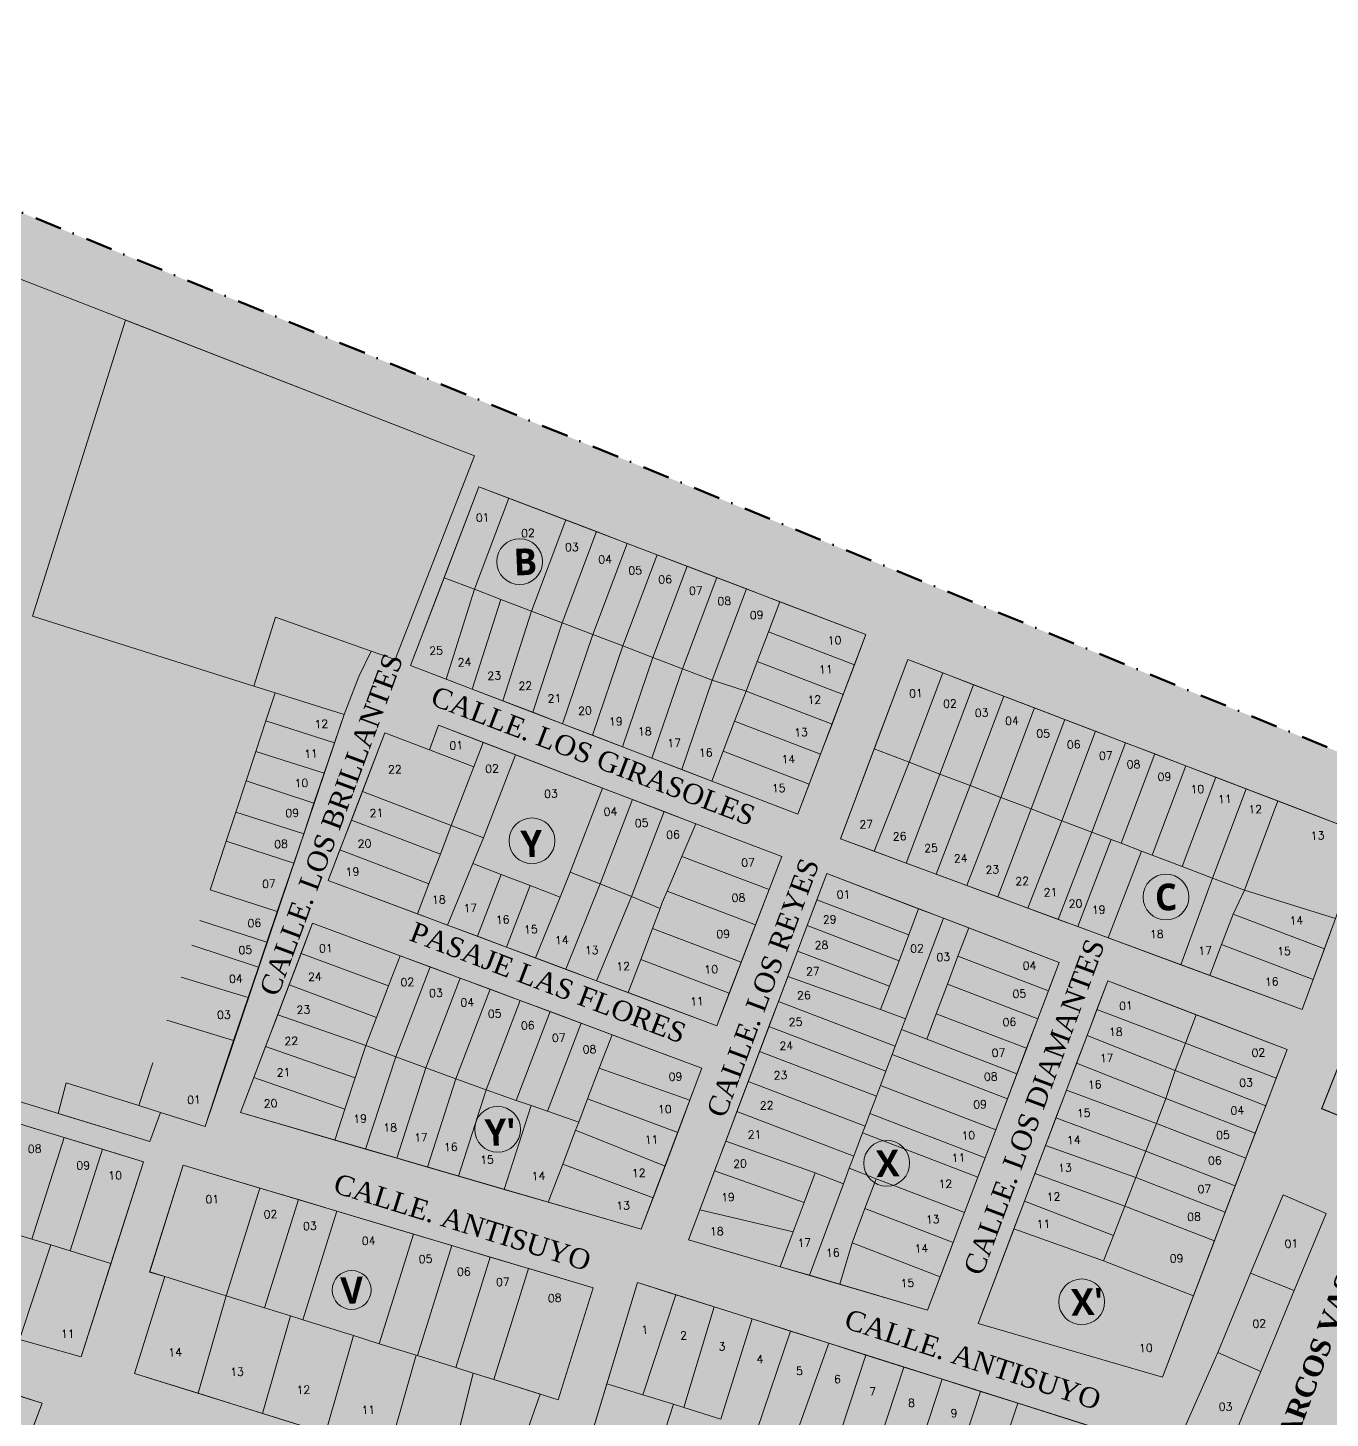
# Model space of a CAD drawing. Header units: millimetres. Extents: x -12449005 to 6504000, y 604360 to 27735491.
# Drawn here: x 712895.5 to 713139.6, y 9106885.8 to 9107146.5 of the extents above; entities that cross this region are included whole.
import ezdxf
from ezdxf.enums import TextEntityAlignment as Align

# ---------------------------------------------------------------- set-up
doc = ezdxf.new("R2010")
doc.units = ezdxf.units.MM
doc.header["$MEASUREMENT"] = 0
doc.header["$PDMODE"] = 3
doc.header["$PDSIZE"] = 0.5
doc.linetypes.add('DASHDOTX2', pattern=[50.8, 25.4, -12.7, 0, -12.7])
doc.linetypes.add('HIDDEN', pattern=[9.525, 6.35, -3.175])
doc.layers.get('0').update_dxf_attribs({"lineweight": 15})
for name, color, linetype in [('_CALLES', 251, 'Continuous'), ('_LOTE_INFORMAL', 7, 'Continuous'), ('_LOTE_TEX_NUMLOT_INFORMAL', 251, 'Continuous'), ('_MANZANA_TEX_LETMAN_INFORMAL', 133, 'Continuous'), ('NUEVA ESPERANZA II', 160, 'Continuous')]:
    doc.layers.add(name, color=color, linetype=linetype)
for name, color, linetype, lineweight in [('A_LIMITES SECTORES', 1, 'DASHDOTX2', 50), ('JL - LOTE PRESCRITO', 190, 'Continuous', 30), ('JL - LOTES EXCEPTUADO', 33, 'Continuous', 30)]:
    doc.layers.add(name, color=color, linetype=linetype, lineweight=lineweight)
doc.styles.add('cota100', font='trebuc.ttf')
doc.styles.add('ROMANS', font='romans.shx')
doc.styles.get("Standard").update_dxf_attribs({"font": 'arial.ttf'})
doc.dimstyles.new('COTA _100', dxfattribs={"dimscale": 1.26, "dimtxt": 0.95, "dimasz": 0.04, "dimexe": 0.06, "dimexo": 0.1, "dimgap": 0.04, "dimtad": 0, "dimzin": 1, "dimdsep": 46, "dimtxsty": 'cota100', "dimblk": 'ARCHTICK', "dimcen": 0.09, "dimdle": 0.06, "dimse1": 1, "dimse2": 1, "dimsd1": 1, "dimsd2": 1, "dimclrd": 256, "dimclre": 178, "dimclrt": 7, "dimaunit": 1, "dimadec": 3, "dimazin": 0, "dimtfac": 1, "dimtmove": 2, "dimatfit": 2, "dimldrblk": 'ARCHTICK', "dimfxl": 1, "dimarcsym": 0})

# ---------------------------------------------------------------- blocks, each defined once
blk = doc.blocks.new('*D51')
at = {"layer": 'DEFPOINTS', "color": 0, "ltscale": 0.3, "transparency": 16777216}
for p in [(711798.11, 9107297.2, 0), (638644.95, 8884680.95), (638646.1, 8884680.58, 0)]:
    blk.add_point(p, dxfattribs=at)
at = {"layer": 'JL - LOTE PRESCRITO', "color": 7, "ltscale": 0.3, "transparency": 16777216, "insert": (1552507.84, 18611954.35), "char_height": 1.425, "attachment_point": 5, "rotation": 71.8094, "style": 'cota100'}
blk.add_mtext('234327.50', dxfattribs=at)
blk = doc.blocks.new('_ARCHTICK')
at = {"color": 0, "linetype": 'ByBlock', "const_width": 0.15}
blk.add_lwpolyline([(-0.5, -0.5), (0.5, 0.5)], dxfattribs=at)
blk = doc.blocks.new('*D53')
at = {"layer": 'DEFPOINTS', "color": 0, "ltscale": 0.3, "transparency": 16777216}
for p in [(711952.33, 9107351.33, 0), (711966.31, 9107342.82), (711965.47, 9107341.68, 0)]:
    blk.add_point(p, dxfattribs=at)
at = {"layer": 'JL - LOTE PRESCRITO', "color": 7, "ltscale": 0.3, "transparency": 16777216, "insert": (6503997.51, 4786217.92), "char_height": 1.425, "attachment_point": 5, "rotation": 323.7083, "style": 'cota100'}
blk.add_mtext('16.31', dxfattribs=at)
blk = doc.blocks.new('*D73')
at = {"layer": 'DEFPOINTS', "color": 0, "linetype": 'HIDDEN', "ltscale": 0.3, "transparency": 16777216}
for p in [(712012.2, 9107605.85, 0), (712011.73, 9107605.05, 0), (4170697.19, 7066169.49, 0)]:
    blk.add_point(p, dxfattribs=at)
at = {"layer": 'NUEVA ESPERANZA II', "color": 7, "linetype": 'HIDDEN', "lineweight": 0, "ltscale": 0.3, "transparency": 16777216, "insert": (2441354.93, 8086888.07, 0), "char_height": 1.197, "attachment_point": 5, "rotation": 329.4494, "style": 'cota100'}
blk.add_mtext('4016212.68', dxfattribs=at)
blk = doc.blocks.new('*D76')
at = {"layer": 'DEFPOINTS', "color": 0, "linetype": 'HIDDEN', "ltscale": 0.3, "transparency": 16777216}
for p in [(712060.23, 9107364.32, 0), (4611601.67, 6212855.42, 0), (4611601.15, 6212854.71, 0)]:
    blk.add_point(p, dxfattribs=at)
at = {"layer": 'NUEVA ESPERANZA II', "color": 7, "linetype": 'HIDDEN', "lineweight": 0, "ltscale": 0.3, "transparency": 16777216, "insert": (2661831.21, 7660110.22, 0), "char_height": 1.197, "attachment_point": 5, "rotation": 323.4146, "style": 'cota100'}
blk.add_mtext('4856398.38', dxfattribs=at)
blk = doc.blocks.new('*D277')
at = {"layer": 'DEFPOINTS', "color": 0, "ltscale": 0.3, "transparency": 16777216}
for p in [(5920851.92, 23470790.36), (5920853.1, 23470789.93, 0), (712025.22, 9107418.43, 0)]:
    blk.add_point(p, dxfattribs=at)
at = {"layer": 'JL - LOTES EXCEPTUADO', "color": 7, "ltscale": 0.3, "transparency": 16777216, "insert": (-3004046.3, 604365.52), "char_height": 1.425, "attachment_point": 5, "rotation": 70.067, "style": 'cota100'}
blk.add_mtext('15278688.71', dxfattribs=at)

msp = doc.modelspace()

# ---------------------------------------------------------------- hatches: boundary and pattern name
at = {"true_color": 0x474f51, "transparency": 33554534}
h = msp.add_hatch(color=251, dxfattribs=at)
h.dxf.hatch_style = 1
h.paths.add_polyline_path([(712887.487, 9107114.643), (712846.745, 9107131.336), (712752.994, 9106781.896), (713120.298, 9106666.779), (713234.294, 9106619.509), (713306.76, 9106788.635), (713529.82, 9106696.084), (713599.427, 9106823.03)])

# ---------------------------------------------------------------- linework, layer by layer
at = {"lineweight": 15}
for points in [[(712829.466, 9106920.573), (712804.238, 9106929.006), (712847.87, 9107117.374), (712979.28, 9107066.261), (712964.352, 9107028.096), (712959.87, 9107029.668), (712957.601, 9107024.861), (712954.799, 9107017.738), (712928.769, 9106940.549), (712920.381, 9106943.182), (712918.401, 9106937.736), (712844.737, 9106960.27), (712843.935, 9106956.332)], [(712843.935, 9106956.332), (712917.184, 9106933.926), (712905.508, 9106897.344), (712893.953, 9106900.621), (712869.592, 9106908.147), (712863.888, 9106909.996), (712829.466, 9106920.573)], [(713086.573, 9106842.759), (713084.822, 9106837.157), (713099.898, 9106830.701), (713105.747, 9106844.078), (713108.838, 9106851.579), (713112.264, 9106859.76), (713113.484, 9106863.11), (713119.936, 9106878.4), (713126.618, 9106894.574), (713132.851, 9106909.797), (713138.856, 9106924.195), (713130.804, 9106927.745), (713124.663, 9106913.02), (713118.583, 9106898.162), (713111.214, 9106881.501), (713103.224, 9106884.342), (713102.443, 9106881.882), (713098.005, 9106868.332)], [(713098.005, 9106868.332), (713102.424, 9106881.888), (713009.807, 9106911.285), (712997.818, 9106871.608), (713044.679, 9106858.491), (713064.128, 9106852.668), (713064.505, 9106854.105), (713071.149, 9106852.242), (713070.22, 9106849.187), (713075.244, 9106847.492), (713075.503, 9106848.174), (713082.505, 9106845.735), (713082.188, 9106844.284), (713086.573, 9106842.759)]]:
    msp.add_lwpolyline(points, dxfattribs=at)
for points in [[(713052.614, 9107032.75), (712980.081, 9107060.467), (712967.282, 9107026.972), (713039.866, 9106999.111)], [(713060.493, 9107028.054), (713047.827, 9106994.461), (713134.392, 9106962.457), (713146.366, 9106995.238)], [(713003.943, 9107003.711), (712972.513, 9107015.742), (712970.826, 9107011.141), (712962.449, 9107014.347), (712951.849, 9106986.656), (713024.676, 9106959.427), (713036.827, 9106991.172), (713021.238, 9106997.09)], [(713045.256, 9106987.952), (713019.375, 9106919.31), (713064.169, 9106906.111), (713088.824, 9106971.304)], [(713156.193, 9106989.787), (713164.123, 9106986.381), (713152.099, 9106956.596), (713146.286, 9106940.543), (713138.01, 9106943.816)], [(713021.879, 9106951.462), (712948.89, 9106978.647), (712935.387, 9106943.127), (713010.492, 9106921.262)], [(713131.55, 9106954.978), (713097.921, 9106967.828), (713073.625, 9106903.572), (713108.203, 9106893.542)], [(713001.482, 9106910.268), (712924.625, 9106933.314), (712918.357, 9106913.242), (712921.221, 9106912.397), (712915.541, 9106894.246), (712985.242, 9106872.47), (712991.58, 9106890.339), (712994.917, 9106889.28)], [(712827.395, 9106910.663), (712898.217, 9106888.696), (712884.834, 9106853.292), (712814.063, 9106876.086), (712819.856, 9106893.55)]]:
    msp.add_lwpolyline(points, close=True, dxfattribs=at)
for centre, radius in [((712987.712, 9107046.425), 4.294), ((712990.016, 9106994.087), 4.294), ((713108.846, 9106983.542), 4.294), ((712983.591, 9106939.996), 4.294), ((713056.515, 9106933.643), 4.294), ((712956.236, 9106909.878), 3.648), ((713093.056, 9106907.666), 4.294)]:
    msp.add_circle(centre, radius)
at = {"layer": '_LOTE_INFORMAL', "lineweight": 15}
for points in [[(712959.87, 9107029.668), (712964.352, 9107028.096), (712979.28, 9107066.261), (712913.837, 9107091.715), (712896.403, 9107036.186), (712937.872, 9107023.086)], [(712985.686, 9107058.326), (712980.081, 9107060.467), (712973.564, 9107043.412)], [(712985.686, 9107058.326), (712979.249, 9107041.24)], [(712996.388, 9107054.236), (712985.686, 9107058.326)], [(712996.388, 9107054.236), (712989.95, 9107037.15)], [(713002.126, 9107052.044), (712996.388, 9107054.236)], [(713002.126, 9107052.044), (712995.689, 9107034.958)], [(713007.885, 9107049.842), (713002.126, 9107052.044)], [(713001.448, 9107032.756), (713007.885, 9107049.842)], [(713007.059, 9107030.613), (713013.496, 9107047.699)], [(713013.496, 9107047.699), (713007.885, 9107049.842)], [(713019.101, 9107045.557), (713013.496, 9107047.699)], [(713019.101, 9107045.557), (713012.664, 9107028.471)], [(713024.649, 9107043.436), (713019.101, 9107045.557)], [(712973.564, 9107043.412), (712967.282, 9107026.972), (712973.927, 9107024.421)], [(712973.564, 9107043.412), (712979.249, 9107041.24)], [(713024.649, 9107043.436), (713018.212, 9107026.35)], [(713030.254, 9107041.295), (713024.649, 9107043.436)], [(712973.927, 9107024.421), (712979.249, 9107041.24)], [(712979.249, 9107041.24), (712984.206, 9107039.345)], [(713030.254, 9107041.295), (713023.818, 9107024.208)], [(713036.5, 9107038.908), (713030.254, 9107041.295)], [(712978.828, 9107022.54), (712984.206, 9107039.345)], [(712984.206, 9107039.345), (712989.95, 9107037.15)], [(712989.95, 9107037.15), (712984.57, 9107020.336)], [(712989.95, 9107037.15), (712995.689, 9107034.958)], [(713034.344, 9107033.266), (713036.5, 9107038.908)], [(713036.5, 9107038.908), (713052.614, 9107032.75), (713050.474, 9107027.102)], [(712959.87, 9107029.668), (712941.954, 9107035.994), (712937.872, 9107023.086)], [(712990.171, 9107018.186), (712995.689, 9107034.958)], [(712995.689, 9107034.958), (713001.448, 9107032.756)], [(713001.448, 9107032.756), (712995.773, 9107016.035)], [(713007.059, 9107030.613), (713001.448, 9107032.756)], [(713034.344, 9107033.266), (713032.235, 9107027.698)], [(713034.344, 9107033.266), (713050.474, 9107027.102)], [(712954.799, 9107017.738), (712957.601, 9107024.861), (712959.87, 9107029.668)], [(713001.374, 9107013.885), (713007.059, 9107030.613)], [(713007.059, 9107030.613), (713012.664, 9107028.471)], [(713006.976, 9107011.735), (713012.664, 9107028.471)], [(713012.664, 9107028.471), (713018.212, 9107026.35)], [(713032.235, 9107027.698), (713030.157, 9107022.122)], [(713032.235, 9107027.698), (713048.364, 9107021.534)], [(713048.364, 9107021.534), (713050.474, 9107027.102)], [(713067.032, 9107025.555), (713060.493, 9107028.054), (713054.178, 9107011.305)], [(712973.927, 9107024.421), (712978.828, 9107022.54)], [(713012.512, 9107009.61), (713018.212, 9107026.35)], [(713018.113, 9107007.46), (713023.818, 9107024.208)], [(713018.212, 9107026.35), (713023.818, 9107024.208)], [(713023.818, 9107024.208), (713030.157, 9107022.122)], [(713060.717, 9107008.806), (713067.032, 9107025.555)], [(713072.777, 9107023.36), (713067.032, 9107025.555)], [(712941.888, 9107021.817), (712937.872, 9107023.086)], [(712940.149, 9107016.556), (712941.888, 9107021.817)], [(712954.799, 9107017.738), (712941.888, 9107021.817)], [(712978.828, 9107022.54), (712984.57, 9107020.336)], [(713028.005, 9107016.49), (713030.157, 9107022.122)], [(713046.255, 9107015.971), (713030.157, 9107022.122)], [(713046.255, 9107015.971), (713048.364, 9107021.534)], [(713066.461, 9107006.611), (713072.777, 9107023.36)], [(713078.475, 9107021.182), (713072.777, 9107023.36)], [(712984.57, 9107020.336), (712990.171, 9107018.186)], [(713078.475, 9107021.182), (713072.159, 9107004.433)], [(713077.904, 9107002.238), (713084.219, 9107018.987)], [(713084.219, 9107018.987), (713078.475, 9107021.182)], [(713089.918, 9107016.809), (713084.219, 9107018.987)], [(712938.259, 9107010.838), (712940.149, 9107016.556)], [(712953.018, 9107012.482), (712940.149, 9107016.556)], [(712953.018, 9107012.482), (712954.799, 9107017.738)], [(712990.171, 9107018.186), (712995.773, 9107016.035)], [(713028.005, 9107016.49), (713025.879, 9107010.879)], [(713028.005, 9107016.49), (713044.118, 9107010.332)], [(713089.918, 9107016.809), (713083.602, 9107000.06)], [(713095.662, 9107014.614), (713089.918, 9107016.809)], [(712958.238, 9107003.346), (712962.449, 9107014.347), (712970.826, 9107011.141)], [(712970.826, 9107011.141), (712972.513, 9107015.742), (712980.871, 9107012.542)], [(712995.773, 9107016.035), (713001.374, 9107013.885)], [(713001.374, 9107013.885), (713006.976, 9107011.735)], [(713044.118, 9107010.332), (713046.255, 9107015.971)], [(713089.347, 9106997.865), (713095.662, 9107014.614)], [(713101.267, 9107012.472), (713095.662, 9107014.614)], [(712951.093, 9107006.799), (712953.018, 9107012.482)], [(712970.826, 9107011.141), (712979.119, 9107007.966)], [(712979.119, 9107007.966), (712980.871, 9107012.542)], [(712986.904, 9107010.233), (712980.871, 9107012.542)], [(713006.976, 9107011.735), (713012.512, 9107009.61)], [(713054.178, 9107011.305), (713047.827, 9106994.461), (713054.127, 9106992.132)], [(713054.178, 9107011.305), (713060.717, 9107008.806)], [(713101.267, 9107012.472), (713094.952, 9106995.723)], [(713106.778, 9107010.366), (713101.267, 9107012.472)], [(712936.43, 9107005.306), (712938.259, 9107010.838)], [(712951.093, 9107006.799), (712938.259, 9107010.838)], [(712980.941, 9106994.655), (712986.904, 9107010.233)], [(713003.248, 9107003.977), (712986.904, 9107010.233)], [(713012.512, 9107009.61), (713018.113, 9107007.46)], [(713023.762, 9107005.292), (713025.879, 9107010.879)], [(713041.992, 9107004.721), (713025.879, 9107010.879)], [(713041.992, 9107004.721), (713044.118, 9107010.332)], [(713060.717, 9107008.806), (713054.127, 9106992.132)], [(713066.461, 9107006.611), (713060.717, 9107008.806)], [(713106.778, 9107010.366), (713100.463, 9106993.617)], [(713112.551, 9107008.16), (713106.778, 9107010.366)], [(712949.168, 9107001.116), (712951.093, 9107006.799)], [(712979.119, 9107007.966), (712974.908, 9106996.964)], [(713018.113, 9107007.46), (713023.762, 9107005.292)], [(713066.461, 9107006.611), (713060.13, 9106989.913)], [(713066.461, 9107006.611), (713072.159, 9107004.433)], [(713112.551, 9107008.16), (713106.236, 9106991.411)], [(713118.203, 9107006.001), (713111.887, 9106989.252)], [(713118.203, 9107006.001), (713112.551, 9107008.16)], [(713123.854, 9107003.841), (713118.203, 9107006.001)], [(712934.501, 9106999.468), (712936.43, 9107005.306)], [(712949.168, 9107001.116), (712936.43, 9107005.306)], [(712958.238, 9107003.346), (712956.179, 9106997.966)], [(712958.238, 9107003.346), (712974.908, 9106996.964)], [(713003.248, 9107003.977), (712997.206, 9106988.193)], [(713008.851, 9107001.832), (713003.248, 9107003.977)], [(713041.992, 9107004.721), (713039.866, 9106999.111), (713023.762, 9107005.292)], [(713072.159, 9107004.433), (713065.758, 9106987.832)], [(713077.904, 9107002.238), (713072.159, 9107004.433)], [(713117.548, 9106987.117), (713123.854, 9107003.841)], [(713129.833, 9107001.556), (713123.854, 9107003.841)], [(712947.234, 9106995.405), (712949.168, 9107001.116)], [(713008.851, 9107001.832), (713002.81, 9106986.048)], [(713014.782, 9106999.562), (713008.851, 9107001.832)], [(713077.904, 9107002.238), (713071.526, 9106985.699)], [(713077.904, 9107002.238), (713083.602, 9107000.06)], [(713129.833, 9107001.556), (713123.537, 9106984.859)], [(713129.833, 9107001.556), (713146.366, 9106995.238), (713140.636, 9106979.552)], [(712932.691, 9106993.993), (712934.501, 9106999.468)], [(712947.234, 9106995.405), (712934.501, 9106999.468)], [(712956.179, 9106997.966), (712954.041, 9106992.381)], [(712972.849, 9106991.585), (712956.179, 9106997.966)], [(713008.683, 9106983.629), (713014.782, 9106999.562)], [(713020.712, 9106997.291), (713014.782, 9106999.562)], [(713077.313, 9106983.56), (713083.602, 9107000.06)], [(713083.602, 9107000.06), (713089.347, 9106997.865)], [(712945.376, 9106989.921), (712947.234, 9106995.405)], [(712972.849, 9106991.585), (712974.908, 9106996.964)], [(712974.908, 9106996.964), (712980.941, 9106994.655)], [(713018.111, 9106991.175), (713020.712, 9106997.291)], [(713020.712, 9106997.291), (713036.827, 9106991.172), (713034.453, 9106984.97)], [(713082.988, 9106981.462), (713089.347, 9106997.865)], [(713094.952, 9106995.723), (713088.662, 9106979.364)], [(713089.347, 9106997.865), (713094.952, 9106995.723)], [(713094.952, 9106995.723), (713098.595, 9106994.331)], [(712929.68, 9106984.885), (712932.691, 9106993.993)], [(712945.376, 9106989.921), (712932.691, 9106993.993)], [(712978.943, 9106989.814), (712980.941, 9106994.655)], [(713092.32, 9106978.011), (713098.595, 9106994.331)], [(713098.595, 9106994.331), (713100.463, 9106993.617)], [(713104.292, 9106992.154), (713100.463, 9106993.617)], [(712954.041, 9106992.381), (712951.849, 9106986.656), (712968.569, 9106980.405)], [(712954.041, 9106992.381), (712970.711, 9106986)], [(712970.711, 9106986), (712972.849, 9106991.585)], [(713015.338, 9106984.655), (713018.111, 9106991.175)], [(713034.453, 9106984.97), (713018.111, 9106991.175)], [(713054.127, 9106992.132), (713060.13, 9106989.913)], [(713104.292, 9106992.154), (713098.042, 9106975.896)], [(713104.292, 9106992.154), (713106.236, 9106991.411)], [(713111.887, 9106989.252), (713106.236, 9106991.411)], [(712942.297, 9106980.828), (712945.376, 9106989.921)], [(712974.191, 9106978.303), (712978.943, 9106989.814)], [(712978.943, 9106989.814), (712984.243, 9106987.785)], [(712984.243, 9106987.785), (712979.809, 9106976.202)], [(712984.243, 9106987.785), (712989.66, 9106985.712)], [(712997.206, 9106988.193), (712995.316, 9106983.547)], [(712997.206, 9106988.193), (713002.81, 9106986.048)], [(713043.407, 9106983.049), (713045.256, 9106987.952), (713062.491, 9106981.366)], [(713060.13, 9106989.913), (713065.758, 9106987.832)], [(713065.758, 9106987.832), (713071.526, 9106985.699)], [(713111.887, 9106989.252), (713117.548, 9106987.117)], [(712968.569, 9106980.405), (712970.711, 9106986)], [(712985.242, 9106974.171), (712989.66, 9106985.712)], [(712995.316, 9106983.547), (712989.66, 9106985.712)], [(712996.351, 9106970.018), (713002.81, 9106986.048)], [(713002.81, 9106986.048), (713008.683, 9106983.629)], [(713031.922, 9106978.358), (713034.453, 9106984.97)], [(713071.526, 9106985.699), (713077.313, 9106983.56)], [(713111.643, 9106970.867), (713117.548, 9106987.117)], [(713117.548, 9106987.117), (713123.537, 9106984.859)], [(712942.297, 9106980.828), (712929.68, 9106984.885)], [(712990.675, 9106972.14), (712995.316, 9106983.547)], [(713008.683, 9106983.629), (713002.102, 9106967.867)], [(713014.027, 9106981.427), (713008.683, 9106983.629)], [(713014.027, 9106981.427), (713014.424, 9106982.505), (713015.338, 9106984.655)], [(713031.922, 9106978.358), (713015.338, 9106984.655)], [(713043.407, 9106983.049), (713041.58, 9106978.202)], [(713043.407, 9106983.049), (713060.642, 9106976.463)], [(713077.313, 9106983.56), (713082.988, 9106981.462)], [(713123.537, 9106984.859), (713121.449, 9106980.355)], [(713140.636, 9106979.552), (713123.537, 9106984.859)], [(712940.352, 9106975.089), (712942.297, 9106980.828)], [(712968.569, 9106980.405), (712974.191, 9106978.303)], [(713012.626, 9106977.619), (713014.027, 9106981.427)], [(713062.491, 9106981.366), (713060.642, 9106976.463)], [(713067.161, 9106979.582), (713062.491, 9106981.366)], [(713082.988, 9106981.462), (713088.662, 9106979.364)], [(713121.449, 9106980.355), (713119.272, 9106974.657)], [(713121.449, 9106980.355), (713138.543, 9106973.822)], [(712940.352, 9106975.089), (712927.791, 9106979.169)], [(712965.288, 9106972.539), (712948.89, 9106978.647), (712946.74, 9106972.992)], [(712974.191, 9106978.303), (712979.809, 9106976.202)], [(713010.409, 9106971.829), (713012.61, 9106977.625), (713012.626, 9106977.619)], [(713029.227, 9106971.316), (713012.626, 9106977.619)], [(713029.227, 9106971.316), (713031.922, 9106978.358)], [(713041.58, 9106978.202), (713039.781, 9106973.43)], [(713041.58, 9106978.202), (713058.815, 9106971.616)], [(713067.161, 9106979.582), (713060.042, 9106960.699)], [(713071.879, 9106977.779), (713067.161, 9106979.582)], [(713071.879, 9106977.779), (713069.868, 9106972.446)], [(713086.808, 9106965.973), (713088.824, 9106971.304), (713071.879, 9106977.779)], [(713088.662, 9106979.364), (713092.32, 9106978.011)], [(713092.32, 9106978.011), (713098.042, 9106975.896)], [(713138.543, 9106973.822), (713140.636, 9106979.552)], [(712938.758, 9106970.381), (712926.26, 9106974.537)], [(712938.758, 9106970.381), (712940.352, 9106975.089)], [(712979.809, 9106976.202), (712985.242, 9106974.171)], [(713060.642, 9106976.463), (713058.815, 9106971.616)], [(713098.042, 9106975.896), (713111.643, 9106970.867)], [(713117.059, 9106968.865), (713119.272, 9106974.657)], [(713119.272, 9106974.657), (713136.45, 9106968.092)], [(712946.74, 9106972.992), (712944.501, 9106967.103)], [(712946.74, 9106972.992), (712963.139, 9106966.884)], [(712965.288, 9106972.539), (712963.139, 9106966.884)], [(712970.911, 9106970.445), (712965.288, 9106972.539)], [(712985.242, 9106974.171), (712990.675, 9106972.14)], [(712990.675, 9106972.14), (712996.351, 9106970.018)], [(713039.781, 9106973.43), (713037.971, 9106968.63)], [(713039.781, 9106973.43), (713057.015, 9106966.844)], [(713069.868, 9106972.446), (713067.892, 9106967.206)], [(713069.868, 9106972.446), (713086.808, 9106965.973)], [(713136.45, 9106968.092), (713138.543, 9106973.822)], [(712936.833, 9106964.698), (712938.758, 9106970.381)], [(712964.515, 9106953.62), (712970.911, 9106970.445)], [(712976.534, 9106968.351), (712970.911, 9106970.445)], [(713002.102, 9106967.867), (712996.351, 9106970.018)], [(713008.059, 9106965.64), (713010.409, 9106971.829)], [(713027.01, 9106965.526), (713010.409, 9106971.829)], [(713027.01, 9106965.526), (713029.227, 9106971.316)], [(713057.015, 9106966.844), (713058.815, 9106971.616)], [(713111.643, 9106970.867), (713117.059, 9106968.865)], [(712936.833, 9106964.698), (712924.269, 9106968.512)], [(712944.501, 9106967.103), (712942.369, 9106961.495)], [(712944.501, 9106967.103), (712960.9, 9106960.995)], [(712960.9, 9106960.995), (712963.139, 9106966.884)], [(712970.138, 9106951.526), (712976.534, 9106968.351)], [(712982.156, 9106966.257), (712976.534, 9106968.351)], [(713002.102, 9106967.867), (713008.059, 9106965.64)], [(713037.971, 9106968.63), (713036.207, 9106963.951)], [(713055.371, 9106962.484), (713037.971, 9106968.63)], [(713057.015, 9106966.844), (713055.371, 9106962.484)], [(713067.892, 9106967.206), (713065.8, 9106961.657)], [(713084.827, 9106960.735), (713067.892, 9106967.206)], [(713114.502, 9106961.493), (713097.931, 9106967.825), (713095.915, 9106962.493)], [(713136.45, 9106968.092), (713134.392, 9106962.457), (713117.059, 9106968.865)], [(712934.106, 9106956.648), (712936.833, 9106964.698)], [(712975.774, 9106949.468), (712982.156, 9106966.257)], [(712987.779, 9106964.162), (712981.411, 9106947.41)], [(712987.779, 9106964.162), (712982.156, 9106966.257)], [(712993.402, 9106962.068), (712987.779, 9106964.162)], [(713027.01, 9106965.526), (713024.676, 9106959.427), (713008.059, 9106965.64)], [(713084.827, 9106960.735), (713086.808, 9106965.973)], [(712942.369, 9106961.495), (712940.095, 9106955.512)], [(712942.369, 9106961.495), (712958.893, 9106955.714)], [(712993.402, 9106962.068), (712987.077, 9106945.43)], [(712999.212, 9106959.904), (712993.402, 9106962.068)], [(713036.207, 9106963.951), (713034.443, 9106959.273)], [(713036.207, 9106963.951), (713058.112, 9106955.581)], [(713055.371, 9106962.484), (713060.042, 9106960.699)], [(713065.8, 9106961.657), (713064.009, 9106956.907)], [(713065.8, 9106961.657), (713082.729, 9106955.188)], [(713095.915, 9106962.493), (713094.052, 9106957.568)], [(713112.486, 9106956.161), (713095.915, 9106962.493)], [(713114.502, 9106961.493), (713112.486, 9106956.161)], [(713129.497, 9106949.575), (713131.55, 9106954.978), (713114.502, 9106961.493)], [(712934.106, 9106956.648), (712921.604, 9106960.45)], [(712960.9, 9106960.995), (712958.893, 9106955.714)], [(712999.212, 9106959.904), (712992.931, 9106943.384)], [(713005.022, 9106957.74), (712999.212, 9106959.904)], [(713034.443, 9106959.273), (713032.668, 9106954.566)], [(713034.443, 9106959.273), (713056.348, 9106950.902)], [(713060.042, 9106960.699), (713059.294, 9106958.716)], [(713082.729, 9106955.188), (713084.827, 9106960.735)], [(713144.287, 9106959.686), (713138.038, 9106943.887), (713146.286, 9106940.543), (713152.099, 9106956.596)], [(712931.408, 9106948.587), (712934.106, 9106956.648)], [(713002.626, 9106951.439), (713005.022, 9106957.74)], [(713019.63, 9106945.496), (713021.879, 9106951.462), (713005.022, 9106957.74)], [(713059.294, 9106958.716), (713058.112, 9106955.581)], [(713064.009, 9106956.907), (713059.294, 9106958.716)], [(713064.009, 9106956.907), (713080.925, 9106950.418)], [(713094.052, 9106957.568), (713092.107, 9106952.423)], [(713094.052, 9106957.568), (713110.566, 9106951.007)], [(712940.095, 9106955.512), (712937.899, 9106949.736)], [(712940.095, 9106955.512), (712956.895, 9106949.635)], [(712956.895, 9106949.635), (712958.893, 9106955.714)], [(712958.893, 9106955.714), (712964.515, 9106953.62)], [(713032.668, 9106954.566), (713030.551, 9106948.952)], [(713032.668, 9106954.566), (713054.573, 9106946.196)], [(713056.348, 9106950.902), (713057.533, 9106954.045)], [(713058.112, 9106955.581), (713057.533, 9106954.045)], [(713057.533, 9106954.045), (713079.157, 9106945.741)], [(713080.925, 9106950.418), (713082.729, 9106955.188)], [(713110.566, 9106951.007), (713112.486, 9106956.161)], [(713129.497, 9106949.575), (713112.486, 9106956.161)], [(712916.318, 9106944.457), (712918.973, 9106952.489)], [(712964.515, 9106953.62), (712958.845, 9106936.298)], [(712970.138, 9106951.526), (712964.515, 9106953.62)], [(712970.138, 9106951.526), (712964.702, 9106934.592)], [(712970.138, 9106951.526), (712975.774, 9106949.468)], [(713002.626, 9106951.439), (713000.447, 9106945.705)], [(713019.63, 9106945.496), (713002.626, 9106951.439)], [(713092.107, 9106952.423), (713090.197, 9106947.372)], [(713108.796, 9106945.773), (713092.107, 9106952.423)], [(712920.381, 9106943.182), (712918.401, 9106937.736), (712901.198, 9106942.997), (712902.73, 9106948.72), (712916.318, 9106944.457)], [(712920.381, 9106943.182), (712928.769, 9106940.549), (712931.408, 9106948.587)], [(712953.065, 9106937.98), (712935.387, 9106943.127), (712937.899, 9106949.736)], [(712937.899, 9106949.736), (712954.966, 9106943.765)], [(712954.966, 9106943.765), (712956.895, 9106949.635)], [(712975.774, 9106949.468), (712970.463, 9106932.915)], [(712975.774, 9106949.468), (712981.411, 9106947.41)], [(713030.551, 9106948.952), (713028.434, 9106943.338)], [(713052.457, 9106940.582), (713030.551, 9106948.952)], [(713056.348, 9106950.902), (713055.338, 9106948.225)], [(713079.157, 9106945.741), (713080.925, 9106950.418)], [(713108.796, 9106945.773), (713110.566, 9106951.007)], [(713127.543, 9106944.434), (713110.566, 9106951.007)], [(713127.543, 9106944.434), (713129.497, 9106949.575)], [(712981.411, 9106947.41), (712976.224, 9106931.238)], [(712987.077, 9106945.43), (712981.411, 9106947.41)], [(713054.573, 9106946.196), (713053.363, 9106942.985)], [(713055.338, 9106948.225), (713054.573, 9106946.196)], [(713076.957, 9106939.923), (713055.338, 9106948.225)], [(713090.197, 9106947.372), (713088.217, 9106942.134)], [(713090.197, 9106947.372), (713107.047, 9106941.074)], [(712920.381, 9106943.182), (712916.318, 9106944.457)], [(712953.065, 9106937.98), (712954.966, 9106943.765)], [(712989.859, 9106944.457), (712984.817, 9106928.736)], [(712989.859, 9106944.457), (712987.077, 9106945.43)], [(712989.859, 9106944.457), (712992.931, 9106943.384)], [(712992.931, 9106943.384), (712998.786, 9106941.337)], [(713000.447, 9106945.705), (712998.786, 9106941.337)], [(713000.447, 9106945.705), (713017.336, 9106939.414)], [(713017.336, 9106939.414), (713019.63, 9106945.496)], [(713028.434, 9106943.338), (713026.342, 9106937.789)], [(713028.434, 9106943.338), (713050.34, 9106934.968)], [(713076.957, 9106939.923), (713079.157, 9106945.741)], [(713108.796, 9106945.773), (713107.047, 9106941.074)], [(713125.582, 9106939.274), (713108.796, 9106945.773)], [(713125.582, 9106939.274), (713127.543, 9106944.434)], [(712902.362, 9106938.46), (712895.19, 9106940.654)], [(712998.786, 9106941.337), (712998.208, 9106939.817)], [(713052.457, 9106940.582), (713053.363, 9106942.985)], [(713074.976, 9106934.685), (713053.363, 9106942.985)], [(713088.217, 9106942.134), (713086.265, 9106936.971)], [(713105.055, 9106935.927), (713107.047, 9106941.074)], [(713107.047, 9106941.074), (713123.801, 9106934.588)], [(712902.362, 9106938.46), (712896.281, 9106919.407)], [(712909.534, 9106936.266), (712902.362, 9106938.46)], [(712995.792, 9106933.46), (712998.208, 9106939.817)], [(712998.208, 9106939.817), (713014.955, 9106933.098)], [(713014.955, 9106933.098), (713017.336, 9106939.414)], [(713051.987, 9106939.336), (713050.34, 9106934.968)], [(713052.457, 9106940.582), (713051.987, 9106939.336)], [(713073.596, 9106931.038), (713051.987, 9106939.336)], [(713074.976, 9106934.685), (713076.957, 9106939.923)], [(713123.801, 9106934.588), (713125.582, 9106939.274)], [(712909.534, 9106936.266), (712903.453, 9106917.213)], [(712909.534, 9106936.266), (712917.184, 9106933.926), (712911.103, 9106914.873)], [(712958.845, 9106936.298), (712953.065, 9106937.98)], [(712958.845, 9106936.298), (712964.702, 9106934.592)], [(713026.342, 9106937.789), (713024.243, 9106932.222)], [(713043.078, 9106931.835), (713026.342, 9106937.789)], [(713086.265, 9106936.971), (713084.277, 9106931.714)], [(713086.265, 9106936.971), (713103.172, 9106930.972)], [(713103.172, 9106930.972), (713105.055, 9106935.927)], [(713121.841, 9106929.428), (713105.055, 9106935.927)], [(712921.221, 9106912.397), (712918.371, 9106913.287), (712924.625, 9106933.314), (712939.04, 9106928.991)], [(712964.702, 9106934.592), (712970.463, 9106932.915)], [(712970.463, 9106932.915), (712976.224, 9106931.238)], [(712995.792, 9106933.46), (712993.081, 9106926.33)], [(712995.792, 9106933.46), (713012.715, 9106927.156)], [(713012.715, 9106927.156), (713014.955, 9106933.098)], [(713049.482, 9106932.692), (713050.34, 9106934.968)], [(713073.596, 9106931.038), (713074.976, 9106934.685)], [(713121.841, 9106929.428), (713123.801, 9106934.588)], [(712976.224, 9106931.238), (712984.817, 9106928.736)], [(713024.243, 9106932.222), (713021.491, 9106924.924)], [(713041.009, 9106926.256), (713024.243, 9106932.222)], [(713043.078, 9106931.835), (713041.009, 9106926.256)], [(713043.078, 9106931.835), (713048.405, 9106929.789)], [(713049.482, 9106932.692), (713048.405, 9106929.789)], [(713054.54, 9106930.75), (713049.482, 9106932.692)], [(713052.423, 9106925.136), (713054.54, 9106930.75)], [(713054.54, 9106930.75), (713071.085, 9106924.397)], [(713071.085, 9106924.397), (713073.596, 9106931.038)], [(713084.277, 9106931.714), (713082.317, 9106926.532)], [(713101.129, 9106925.597), (713084.277, 9106931.714)], [(713101.129, 9106925.597), (713103.172, 9106930.972)], [(713103.172, 9106930.972), (713119.958, 9106924.474)], [(712939.04, 9106928.991), (712932.72, 9106908.798)], [(712946.242, 9106926.831), (712939.04, 9106928.991)], [(712984.817, 9106928.736), (712993.081, 9106926.33)], [(713048.405, 9106929.789), (713042.043, 9106912.631)], [(713119.958, 9106924.474), (713121.841, 9106929.428)], [(713132.851, 9106909.797), (713138.856, 9106924.195), (713130.804, 9106927.745), (713124.663, 9106913.02)], [(712946.242, 9106926.831), (712939.895, 9106906.552)], [(712953.426, 9106924.677), (712946.242, 9106926.831)], [(712993.081, 9106926.33), (713010.492, 9106921.262), (713012.715, 9106927.156)], [(713041.009, 9106926.256), (713038.981, 9106920.788)], [(713050.006, 9106918.726), (713052.423, 9106925.136)], [(713052.423, 9106925.136), (713068.962, 9106918.785)], [(713082.317, 9106926.532), (713080.348, 9106921.322)], [(713098.992, 9106920.077), (713082.317, 9106926.532)], [(713101.129, 9106925.597), (713098.992, 9106920.077)], [(713101.129, 9106925.597), (713117.915, 9106919.099)], [(712953.426, 9106924.677), (712947.052, 9106904.312)], [(712967.842, 9106920.355), (712953.426, 9106924.677)], [(713021.491, 9106924.924), (713019.375, 9106919.31), (713036.556, 9106914.247)], [(713021.491, 9106924.924), (713038.981, 9106920.788)], [(713068.962, 9106918.785), (713071.085, 9106924.397)], [(713117.915, 9106919.099), (713119.958, 9106924.474)], [(712889.109, 9106921.601), (712896.281, 9106919.407)], [(712967.842, 9106920.355), (712961.414, 9106899.817)], [(712975.026, 9106918.201), (712967.842, 9106920.355)], [(713038.981, 9106920.788), (713036.556, 9106914.247)], [(713114.008, 9106908.816), (713108.203, 9106893.542), (713073.635, 9106903.57), (713080.348, 9106921.322)], [(713097.158, 9106915.339), (713080.348, 9106921.322)], [(713097.158, 9106915.339), (713098.992, 9106920.077)], [(712893.953, 9106900.621), (712899.819, 9106918.325)], [(712896.281, 9106919.407), (712899.819, 9106918.325)], [(712899.819, 9106918.325), (712903.453, 9106917.213)], [(712911.103, 9106914.873), (712903.453, 9106917.213)], [(712968.571, 9106897.577), (712975.026, 9106918.201)], [(712982.211, 9106916.046), (712975.026, 9106918.201)], [(713050.006, 9106918.726), (713047.702, 9106910.963)], [(713050.006, 9106918.726), (713066.539, 9106912.378)], [(713066.539, 9106912.378), (713068.962, 9106918.785)], [(713114.008, 9106908.816), (713117.915, 9106919.099)], [(712893.953, 9106900.621), (712905.508, 9106897.344), (712911.103, 9106914.873)], [(712982.211, 9106916.046), (712975.729, 9106895.337)], [(712989.393, 9106913.893), (712982.211, 9106916.046)], [(713097.158, 9106915.339), (713114.008, 9106908.816)], [(712921.221, 9106912.397), (712915.541, 9106894.246), (712927.472, 9106890.519)], [(712921.221, 9106912.397), (712932.72, 9106908.798)], [(712982.884, 9106893.097), (712989.393, 9106913.893)], [(712989.393, 9106913.893), (712989.408, 9106913.939), (713001.497, 9106910.314), (712994.917, 9106889.28), (712991.58, 9106890.339)], [(713036.556, 9106914.247), (713042.043, 9106912.631)], [(713042.043, 9106912.631), (713047.702, 9106910.963)], [(713066.539, 9106912.378), (713064.169, 9106906.111), (713047.702, 9106910.963)], [(713118.583, 9106898.162), (713124.663, 9106913.02)], [(713132.851, 9106909.797), (713124.663, 9106913.02)], [(713017.003, 9106909), (713009.807, 9106911.285), (713004.059, 9106892.264)], [(713132.851, 9106909.797), (713126.618, 9106894.574)], [(712932.72, 9106908.798), (712927.472, 9106890.519)], [(712932.72, 9106908.798), (712939.895, 9106906.552)], [(713017.003, 9106909), (713010.795, 9106890.21)], [(713024.152, 9106906.731), (713017.003, 9106909)], [(713024.152, 9106906.731), (713018.453, 9106887.874)], [(713031.3, 9106904.463), (713024.152, 9106906.731)], [(712944.774, 9106905.025), (712939.527, 9106886.753)], [(712939.895, 9106906.552), (712944.774, 9106905.025)], [(712944.774, 9106905.025), (712947.052, 9106904.312)], [(712956.57, 9106901.333), (712947.052, 9106904.312)], [(713025.409, 9106885.664), (713031.3, 9106904.463)], [(713038.478, 9106902.184), (713031.3, 9106904.463)], [(713032.176, 9106883.52), (713038.478, 9106902.184)], [(713045.664, 9106899.903), (713038.478, 9106902.184)], [(712956.57, 9106901.333), (712951.325, 9106883.067)], [(712961.414, 9106899.817), (712956.57, 9106901.333)], [(712961.414, 9106899.817), (712968.347, 9106897.647)], [(713045.664, 9106899.903), (713038.998, 9106881.219)], [(713052.622, 9106897.695), (713045.664, 9106899.903)], [(712963.103, 9106879.387), (712968.347, 9106897.647)], [(712968.347, 9106897.647), (712968.571, 9106897.577)], [(712975.729, 9106895.337), (712968.571, 9106897.577)], [(713046.4, 9106878.865), (713052.622, 9106897.695)], [(713059.742, 9106895.435), (713052.622, 9106897.695)], [(713118.583, 9106898.162), (713111.214, 9106881.501)], [(713126.618, 9106894.574), (713118.583, 9106898.162)], [(712978.982, 9106894.319), (712974.462, 9106875.838)], [(712975.729, 9106895.337), (712978.982, 9106894.319)], [(712982.884, 9106893.097), (712978.982, 9106894.319)], [(713059.742, 9106895.435), (713053.519, 9106876.601)], [(713066.929, 9106893.154), (713059.742, 9106895.435)], [(713126.618, 9106894.574), (713119.936, 9106878.4)], [(712991.58, 9106890.339), (712982.884, 9106893.097)], [(712991.58, 9106890.339), (712991.591, 9106890.372), (712982.884, 9106893.097)], [(713004.059, 9106892.264), (712997.818, 9106871.608), (713009.957, 9106868.21)], [(713010.795, 9106890.21), (713004.059, 9106892.264)], [(713066.929, 9106893.154), (713060.705, 9106874.317)], [(713074.115, 9106890.873), (713066.929, 9106893.154)], [(712892.964, 9106890.325), (712898.217, 9106888.696), (712891.427, 9106870.733)], [(712927.472, 9106890.519), (712939.527, 9106886.753)], [(712974.462, 9106875.838), (712985.242, 9106872.47), (712991.58, 9106890.339)], [(713016.554, 9106888.453), (713010.795, 9106890.21)], [(713067.891, 9106872.035), (713074.115, 9106890.873)], [(713081.073, 9106888.664), (713074.115, 9106890.873)], [(713081.073, 9106888.664), (713074.849, 9106869.826)], [(713095.371, 9106884.127), (713081.073, 9106888.664)], [(712939.527, 9106886.753), (712951.325, 9106883.067)], [(713016.554, 9106888.453), (713009.957, 9106868.21)], [(713018.453, 9106887.874), (713016.554, 9106888.453)], [(713025.409, 9106885.664), (713018.453, 9106887.874)]]:
    msp.add_lwpolyline(points, dxfattribs=at)
at = {"layer": '_LOTE_INFORMAL', "color": 7, "lineweight": 15}
msp.add_lwpolyline([(713088.217, 9106942.134), (713105.055, 9106935.927)], dxfattribs=at)
at = {"layer": 'A_LIMITES SECTORES', "color": 251, "ltscale": 0.2, "true_color": 0x474f51}
msp.add_lwpolyline([(713120.324, 9106666.827), (712753.021, 9106781.944), (712846.771, 9107131.384), (712887.513, 9107114.691), (713599.454, 9106823.078), (713529.846, 9106696.132), (713306.786, 9106788.683), (713234.32, 9106619.557)], close=True, dxfattribs=at)

# ---------------------------------------------------------------- texts
at = {"layer": '_CALLES', "color": 7, "char_height": 3.75, "attachment_point": 1}
for s, insert, width, rotation in [('\\pt30;{\\fBook Antiqua|b0|i0|c238|p18;C\\fBook Antiqua|b0|i0|c0|p18;ALLE\\fBook Antiqua|b0|i0|c238|p18;. \\fBook Antiqua|b0|i0|c0|p18;LOS BRILLANTES}', (712938.849, 9106965.996), 111.48075, 69.66581), ('{\\fBook Antiqua|b0|i0|c238|p18;C\\fBook Antiqua|b0|i0|c0|p18;A\\fBook Antiqua|b0|i0|c238|p18;LLE. \\fBook Antiqua|b0|i0|c0|p18;LOS GIRASOLES}', (712972.102, 9107023.203), 66.52521, 339.16945), ('\\pt30;{\\fBook Antiqua|b0|i0|c238|p18;C\\fBook Antiqua|b0|i0|c0|p18;ALLE\\fBook Antiqua|b0|i0|c238|p18;. \\fBook Antiqua|b0|i0|c0|p18;LOS REYES}', (713022.654, 9106943.242), 111.48075, 69.66581), ('{\\fBook Antiqua|b0|i0|c0|p18;PASAJE LAS FLORES}', (712968.118, 9106979.015), 66.52521, 339.16945), ('\\pt30;{\\fBook Antiqua|b0|i0|c238|p18;C\\fBook Antiqua|b0|i0|c0|p18;ALLE\\fBook Antiqua|b0|i0|c238|p18;. \\fBook Antiqua|b0|i0|c0|p18;LOS DIAMANTES}', (713070.81, 9106913.66), 111.48075, 69.66581), ('{\\fBook Antiqua|b0|i0|c238|p18;C\\fBook Antiqua|b0|i0|c0|p18;A\\fBook Antiqua|b0|i0|c238|p18;LLE. \\fBook Antiqua|b0|i0|c0|p18;ANTISUYO}', (712953.656, 9106931.825), 66.52521, 342.73679), ('{\\fBook Antiqua|b1|i0|c0|p18;AV. MARCOS VASQUEZ}', (713124.017, 9106867.384), 111.48075, 69.66581), ('{\\fBook Antiqua|b0|i0|c238|p18;C\\fBook Antiqua|b0|i0|c0|p18;A\\fBook Antiqua|b0|i0|c238|p18;LLE. \\fBook Antiqua|b0|i0|c0|p18;ANTISUYO}', (713049.454, 9106906.414), 66.52521, 341.92323)]:
    msp.add_mtext(s, dxfattribs=dict(at, insert=insert, width=width, rotation=rotation))
at = {"layer": '_LOTE_TEX_NUMLOT_INFORMAL', "color": 7, "style": 'ROMANS'}
for s, rotation, p in [('01', 2.40556, (712980.789, 9107054.697)), ('02', 2.40556, (712989.269, 9107051.799)), ('03', 2.40556, (712997.497, 9107049.134)), ('04', 2.40556, (713003.721, 9107046.843)), ('05', 2.40556, (713009.367, 9107044.769)), ('06', 2.40556, (713014.978, 9107043.1)), ('07', 2.40556, (713020.741, 9107040.974)), ('08', 2.40556, (713026.064, 9107039.044)), ('09', 2.40556, (713032.135, 9107036.429)), ('10', 2.40556, (713046.736, 9107031.685)), ('25', 2.40556, (712972.055, 9107029.766)), ('24', 2.40556, (712977.379, 9107027.584)), ('11', 2.40556, (713045.105, 9107026.206)), ('23', 2.40556, (712982.949, 9107025.041)), ('22', 2.40556, (712988.769, 9107023.157)), ('21', 2.40556, (712994.246, 9107020.803)), ('01', 2.40556, (713061.988, 9107021.758)), ('20', 2.40556, (712999.952, 9107018.483)), ('12', 2.40556, (713042.941, 9107020.535)), ('02', 2.40556, (713068.356, 9107019.808)), ('03', 2.40556, (713074.294, 9107018.092)), ('12', 2.40556, (712950.548, 9107015.994)), ('19', 2.40556, (713005.728, 9107016.464)), ('04', 2.40556, (713079.976, 9107016.591)), ('18', 2.40556, (713011.167, 9107014.631)), ('13', 2.40556, (713040.441, 9107014.433)), ('05', 2.40556, (713085.828, 9107014.205)), ('11', 2.40556, (712948.61, 9107010.436)), ('01', 2.40556, (712975.833, 9107011.993)), ('17', 2.40556, (713016.672, 9107012.441)), ('16', 2.40556, (713022.591, 9107010.629)), ('06', 2.40556, (713091.551, 9107012.15)), ('02', 2.40556, (712982.536, 9107007.619)), ('14', 2.40556, (713038.065, 9107009.391)), ('07', 2.40556, (713097.578, 9107010.049)), ('08', 2.40556, (713102.759, 9107008.436)), ('22', 2.40556, (712964.334, 9107007.497)), ('09', 2.40556, (713108.564, 9107006.113)), ('10', 2.40556, (712946.812, 9107004.912)), ('03', 2.40556, (712993.575, 9107002.913)), ('15', 2.40556, (713036.26, 9107003.958)), ('10', 2.40556, (713114.737, 9107003.766)), ('11', 2.40556, (713119.87, 9107001.904)), ('12', 2.40556, (713125.578, 9107000.019)), ('09', 2.40556, (712945.086, 9106999.295)), ('21', 2.40556, (712960.875, 9106999.324)), ('04', 2.40556, (713004.734, 9106999.558)), ('05', 2.40556, (713010.57, 9106997.443)), ('27', 2.40556, (713052.687, 9106997.187)), ('06', 2.40556, (713016.454, 9106995.241)), ('26', 2.40556, (713058.933, 9106994.931)), ('13', 2.40556, (713137.258, 9106995.072)), ('08', 2.40556, (712942.99, 9106993.502)), ('20', 2.40556, (712958.645, 9106993.574)), ('25', 2.40556, (713064.812, 9106992.729)), ('07', 2.40556, (713030.513, 9106990.026)), ('24', 2.40556, (713070.375, 9106990.813)), ('19', 2.40556, (712956.395, 9106988.309)), ('23', 2.40556, (713076.314, 9106988.698)), ('07', 2.40556, (712940.731, 9106986.039)), ('22', 2.40556, (713081.89, 9106986.542)), ('21', 2.40556, (713087.203, 9106984.453)), ('18', 2.40556, (712972.56, 9106983.077)), ('08', 2.40556, (713028.721, 9106983.418)), ('01', 2.40556, (713048.405, 9106984.022)), ('20', 2.40556, (713091.894, 9106982.336)), ('17', 2.40556, (712978.469, 9106981.482)), ('16', 2.40556, (712984.524, 9106979.315)), ('29', 2.40556, (713045.826, 9106979.339)), ('19', 2.40556, (713096.234, 9106981.155)), ('14', 2.40556, (713133.266, 9106979.167)), ('06', 2.40556, (712937.99, 9106978.673)), ('15', 2.40556, (712989.82, 9106977.489)), ('09', 2.40556, (713025.869, 9106976.618)), ('18', 2.40556, (713107.115, 9106976.597)), ('01', 2.40556, (712951.4, 9106973.93)), ('14', 2.40556, (712995.608, 9106975.485)), ('28', 2.40556, (713044.277, 9106974.55)), ('02', 2.40556, (713062.184, 9106973.91)), ('05', 2.40556, (712936.299, 9106973.641)), ('13', 2.40556, (713001.212, 9106973.588)), ('03', 2.40556, (713067.109, 9106972.312)), ('17', 2.40556, (713116.198, 9106973.513)), ('15', 2.40556, (713130.969, 9106973.398)), ('24', 2.40556, (712949.338, 9106968.607)), ('12', 2.40556, (713007.114, 9106970.574)), ('10', 2.40556, (713023.613, 9106970.003)), ('27', 2.40556, (713042.678, 9106969.628)), ('04', 2.40556, (713083.282, 9106970.672)), ('04', 2.40556, (712934.524, 9106968.216)), ('02', 2.40556, (712966.668, 9106967.6)), ('16', 2.40556, (713128.659, 9106967.677)), ('03', 2.40556, (712972.014, 9106965.548)), ('04', 2.40556, (712977.894, 9106963.81)), ('11', 2.40556, (713020.951, 9106964.003)), ('26', 2.40556, (713040.989, 9106965.134)), ('05', 2.40556, (713081.367, 9106965.422)), ('03', 2.40556, (712932.273, 9106961.466)), ('23', 2.40556, (712947.184, 9106962.449)), ('05', 2.40556, (712983.026, 9106961.697)), ('01', 2.40556, (713101.352, 9106963.19)), ('06', 2.40556, (712989.226, 9106959.478)), ('25', 2.40556, (713039.429, 9106960.137)), ('06', 2.40556, (713079.501, 9106960.126)), ('18', 2.40556, (713099.435, 9106958.28)), ('22', 2.40556, (712944.915, 9106956.583)), ('07', 2.40556, (712995.048, 9106957.164)), ('24', 2.40556, (713037.685, 9106955.669)), ('08', 2.40556, (713000.805, 9106955.009)), ('07', 2.40556, (713077.456, 9106954.344)), ('17', 2.40556, (713097.734, 9106953.36)), ('02', 2.40556, (713126.17, 9106954.378)), ('21', 2.40556, (712943.449, 9106950.676)), ('09', 2.40556, (713016.924, 9106949.889)), ('23', 2.40556, (713036.597, 9106950.159)), ('08', 2.40556, (713076.002, 9106949.882)), ('16', 2.40556, (713095.49, 9106948.397)), ('03', 2.40556, (713123.852, 9106948.761)), ('01', 2.40556, (712926.686, 9106945.557)), ('20', 2.40556, (712941.034, 9106944.856)), ('10', 2.40556, (713014.92, 9106943.783)), ('22', 2.40556, (713034.007, 9106944.492)), ('09', 2.40556, (713074.006, 9106944.662)), ('15', 2.40556, (713093.427, 9106943.055)), ('04', 2.40556, (713122.213, 9106943.561)), ('19', 2.40556, (712957.806, 9106941.988)), ('18', 2.40556, (712963.439, 9106940.342)), ('17', 2.40556, (712969.214, 9106938.483)), ('11', 2.40556, (713012.44, 9106938.075)), ('21', 2.40556, (713031.739, 9106939.027)), ('10', 2.40556, (713071.797, 9106938.868)), ('14', 2.40556, (713091.582, 9106938.009)), ('05', 2.40556, (713119.526, 9106938.932)), ('08', 1.73586, (712896.811, 9106936.357)), ('16', 2.40556, (712974.809, 9106936.704)), ('11', 2.40556, (713069.964, 9106934.679)), ('09', 1.73586, (712905.915, 9106933.231)), ('15', 2.40556, (712981.582, 9106934.319)), ('20', 2.40556, (713029.016, 9106933.555)), ('13', 2.40556, (713089.906, 9106932.792)), ('06', 2.40556, (713118.008, 9106934.152)), ('10', 1.73586, (712911.895, 9106931.373)), ('14', 2.40556, (712991.246, 9106931.267)), ('12', 2.40556, (713010.034, 9106931.817)), ('12', 2.40556, (713067.503, 9106929.778)), ('01', 2.40556, (712930.109, 9106926.91)), ('19', 2.40556, (713026.75, 9106927.29)), ('12', 2.40556, (713087.781, 9106927.385)), ('07', 2.40556, (713116.049, 9106928.83)), ('13', 2.40556, (713007.103, 9106925.715)), ('02', 2.40556, (712941.017, 9106924.082)), ('03', 2.40556, (712948.394, 9106921.884)), ('13', 2.40556, (713065.107, 9106923.125)), ('11', 2.40556, (713085.891, 9106922.267)), ('08', 2.40556, (713114.096, 9106923.619)), ('04', 2.40556, (712959.403, 9106919.114)), ('18', 2.40556, (713024.66, 9106920.895)), ('17', 2.40556, (713041.07, 9106918.749)), ('16', 2.40556, (713046.392, 9106916.876)), ('14', 2.40556, (713062.994, 9106917.688)), ('01', 1.90619, (713132.359, 9106918.585)), ('05', 2.40556, (712970.074, 9106915.69)), ('09', 2.40556, (713110.837, 9106915.803)), ('06', 2.40556, (712977.251, 9106913.313)), ('07', 2.40556, (712984.568, 9106911.388)), ('15', 2.40556, (713060.374, 9106911.175)), ('08', 2.40556, (712994.281, 9106908.387)), ('02', 2.40556, (713126.338, 9106903.587)), ('11', 1.73586, (712903.02, 9106901.651)), ('1', 3.11926, (713011.176, 9106902.433)), ('2', 3.11926, (713018.428, 9106901.345)), ('14', 2.40556, (712923.15, 9106898.209)), ('3', 3.11926, (713025.626, 9106899.31)), ('10', 2.40556, (713105.061, 9106899.031)), ('4', 3.11926, (713032.744, 9106896.925)), ('13', 2.40556, (712934.729, 9106894.534)), ('5', 3.11926, (713040.16, 9106894.727)), ('6', 3.11926, (713047.273, 9106893.18)), ('12', 2.40556, (712947.18, 9106891.17)), ('7', 3.11926, (713053.891, 9106890.852)), ('8', 3.11926, (713061.142, 9106888.739)), ('03', 1.05343, (713120.008, 9106888)), ('11', 2.40556, (712959.353, 9106887.417)), ('9', 3.11926, (713069.137, 9106886.79))]:
    msp.add_text(s, height=1.5, rotation=rotation, dxfattribs=at).set_placement(p, align=Align.MIDDLE)
at = {"layer": '_MANZANA_TEX_LETMAN_INFORMAL', "color": 7, "char_height": 5, "attachment_point": 1, "rotation": 2.40556}
for s, insert, width in [('{\\fTrebuchet MS|b1|i0|c0|p34;B}', (712986.481, 9107048.804), 4.30137), ('{\\fTrebuchet MS|b1|i0|c0|p34;Y}', (712987.823, 9106995.969), 4.71476), ('{\\fTrebuchet MS|b1|i0|c0|p34;C}', (713106.67, 9106985.956), 4.86564), ("{\\fTrebuchet MS|b1|i0|c0|p34;Y'}", (712981.095, 9106941.865), 6.0101), ('{\\fTrebuchet MS|b1|i0|c0|p34;X}', (713054.407, 9106936.02), 8.88928), ('{\\fTrebuchet MS|b1|i0|c0|p34;V}', (712954.069, 9106912.239), 15.52862), ("{\\fTrebuchet MS|b1|i0|c0|p34;X'}", (713090.948, 9106910.044), 8.88928)]:
    msp.add_mtext(s, dxfattribs=dict(at, insert=insert, width=width))

# ---------------------------------------------------------------- dimensions: what is measured, and where the dimension line sits
at = {"layer": 'JL - LOTE PRESCRITO', "ltscale": 0.3}
for base, p1, p2, angle, picture, middle in [((638644.95, 8884680.953, 0), (711798.107, 9107297.202, 0), (638646.098, 8884680.575, 0), 251.80943, '*D51', (1552507.844, 18611954.349, 0)), ((711966.313, 9107342.822, 0), (711952.326, 9107351.331, 0), (711965.473, 9107341.678, 0), 323.70827, '*D53', (6503997.511, 4786217.922, 0))]:
    dim = msp.add_linear_dim(base=base, p1=p1, p2=p2, angle=angle, dimstyle='COTA _100', override={"dimscale": 1.5}, dxfattribs=at)
    dim.commit()
    dim.dimension.update_dxf_attribs({"geometry": picture, "text_midpoint": middle, "dimtype": 161})
at = {"layer": 'JL - LOTES EXCEPTUADO', "ltscale": 0.3}
dim = msp.add_linear_dim(base=(5920851.924857054, 23470790.356056061, 0.000000005), p1=(712025.222492767, 9107418.427517591, 0.000000004), p2=(5920853.097571281, 23470789.930775229, 0.000000001), angle=70.066995566, dimstyle='COTA _100', override={"dimscale": 1.5}, dxfattribs=at)
dim.commit()
dim.dimension.update_dxf_attribs({"geometry": '*D277', "text_midpoint": (-3004046.296434489, 604365.524695335, 0.000000005), "dimtype": 161})
at = {"layer": 'NUEVA ESPERANZA II', "linetype": 'HIDDEN', "lineweight": 0, "ltscale": 0.3}
for p1, p2, distance, picture, middle in [((4170697.188284783, 7066169.48580675, 0.000000001), (712011.729687415, 9107605.053734764, 0.000000001), -0.93001305, '*D73', (2441354.931710498, 8086888.07068019, 0.000000001)), ((712060.231841858, 9107364.317540675, 0.000000001), (4611601.151797256, 6212854.712911038, 0.000000001), 0.875501777, '*D76', (2661831.213635954, 7660110.218227286, 0.000000001))]:
    dim = msp.add_aligned_dim(p1=p1, p2=p2, distance=distance, dimstyle='COTA _100', dxfattribs=at)
    dim.commit()
    dim.dimension.update_dxf_attribs({"geometry": picture, "text_midpoint": middle})

doc.saveas('drawing.dxf')
